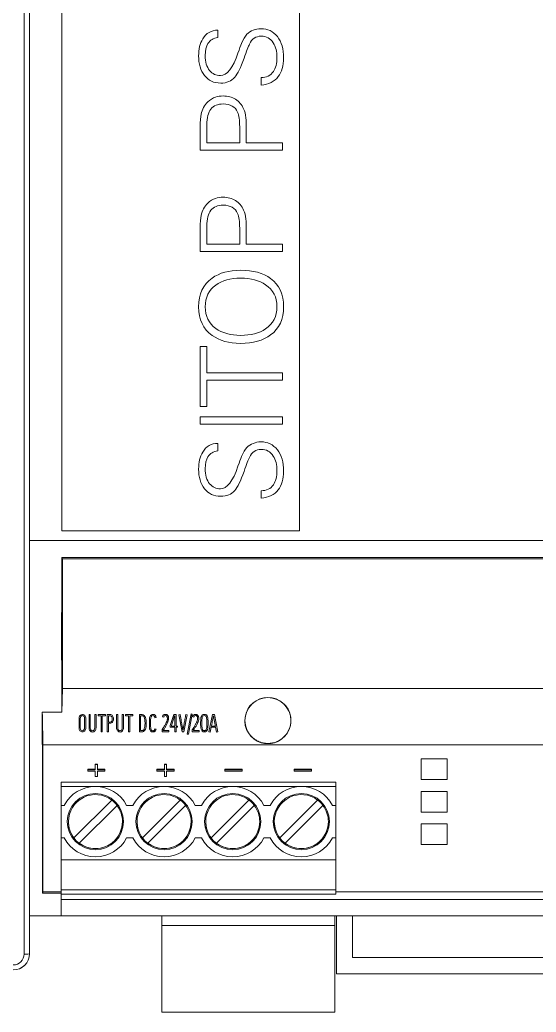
# Model space of a CAD drawing. Header units: millimetres. Extents: x 42151 to 59780, y 37376 to 44547.
# Drawn here: x 48028.6 to 48076.3, y 43438.3 to 43530.1 of the extents above; entities that cross this region are included whole.
import ezdxf

# ---------------------------------------------------------------- set-up
doc = ezdxf.new("R2010")
doc.units = ezdxf.units.MM
doc.set_wipeout_variables(frame=1)
doc.layers.add('000-PI-Oprema', color=30, linetype='Continuous', lineweight=5)
doc.layers.add('SI-ORMAR-Oprema', color=30, linetype='Continuous', lineweight=5)
doc.layers.add('004-PI-DIN Šina', color=3, linetype='Continuous')

# ---------------------------------------------------------------- blocks, each defined once
blk = doc.blocks.new('*U134')
at = {"layer": '004-PI-DIN Šina'}
blk.add_lwpolyline([(610, -17.5), (610, 17.5), (0, 17.5), (0, -17.5)], close=True, dxfattribs=at)
for points in [[(0, 12.5), (610, 12.5)], [(0, -12.5), (610, -12.5)]]:
    blk.add_lwpolyline(points, dxfattribs=at)
blk = doc.blocks.new('sie_red1200')
blk.add_wipeout([(79772.309, 29415.963), (79772.309, 29280.971), (79817.309, 29280.971), (79817.301, 29415.963)]).dxf.layer = 'SI-ORMAR-Oprema'
at = {"layer": 'SI-ORMAR-Oprema'}
for p, q in [((79816.809, 29282.422), (79816.809, 29414.504)), ((79817.309, 29414.463), (79817.309, 29282.463)), ((79817.509, 29296.463), (79817.309, 29296.463)), ((79817.509, 29291.463), (79817.509, 29296.463)), ((79817.509, 29291.463), (79817.309, 29291.463))]:
    blk.add_line(p, q, dxfattribs=at)
for centre, radius, start, end in [((79815.809, 29282.463), 1.5, 270, 0), ((79815.808, 29282.421), 1, 270.01734, 0.01848), ((79815.809, 29282.463), 1.5, 334.05285, 345.64598), ((79815.809, 29282.463), 1.5, 300.69975, 305.77441), ((79815.809, 29282.463), 1.5, 311.9096, 319.17029)]:
    blk.add_arc(centre, radius, start, end, dxfattribs=at)
blk.add_ellipse((79816.809, 29282.463), major_axis=(0.5, 0), ratio=0.082552, start_param=4.712389, end_param=6.283185, dxfattribs=at)
blk = doc.blocks.new('6EP1336-3BA10_SITOP PSU8200 20 A')
blk.add_wipeout([(0, 125), (90, 125), (90, 0), (77.6, 0), (77.6, -5.35), (28.27, -5.35), (28.27, -8.9), (12.24, -8.9), (12.24, 0), (2.933, 0), (0, 0)])
at = {"layer": '000-PI-Oprema'}
for p, q in [((0, 121.75), (0, 34.7)), ((3, 120.5), (3, 35.6)), ((25, 35.6), (25, 120.5)), ((3, 35.6), (25, 35.6)), ((3, 35.6), (25, 35.6)), ((0, 34.7), (0, 0)), ((90, 34.7), (0, 34.7)), ((2.995, 33.113), (87.005, 33.113)), ((3.07, 33.008), (2.995, 33.113)), ((86.93, 33.008), (3.07, 33.008)), ((3.07, 21.008), (2.995, 18.839)), ((3.07, 21.008), (86.93, 21.008)), ((1.195, 18.839), (2.995, 18.839)), ((5.517, 18.607), (5.63, 18.607)), ((6.051, 18.607), (6.163, 18.607)), ((6.163, 18.607), (6.163, 17.392)), ((6.351, 18.603), (7.031, 18.603)), ((6.351, 18.49), (6.351, 18.603)), ((6.63, 18.49), (6.351, 18.49)), ((6.63, 18.49), (6.351, 18.49)), ((6.63, 17.003), (6.63, 18.49)), ((7.031, 18.49), (6.743, 18.49)), ((6.743, 18.49), (6.743, 17.003)), ((7.031, 18.49), (6.743, 18.49)), ((7.031, 18.603), (7.031, 18.49)), ((7.206, 17.01), (7.206, 18.61)), ((7.318, 18.497), (7.318, 17.91)), ((8.062, 18.607), (8.175, 18.607)), ((8.596, 18.607), (8.708, 18.607)), ((8.708, 18.607), (8.708, 17.392)), ((8.896, 18.603), (9.576, 18.603)), ((8.896, 18.49), (8.896, 18.603)), ((9.175, 18.49), (8.896, 18.49)), ((9.175, 18.49), (8.896, 18.49)), ((9.175, 17.003), (9.175, 18.49)), ((9.576, 18.49), (9.288, 18.49)), ((9.288, 18.49), (9.288, 17.003)), ((9.576, 18.49), (9.288, 18.49)), ((9.576, 18.603), (9.576, 18.49)), ((10.171, 17.021), (10.171, 18.612)), ((10.284, 18.499), (10.284, 17.118)), ((12.426, 18.375), (12.315, 18.401)), ((12.426, 18.375), (12.315, 18.401)), ((13.034, 17.596), (13.347, 18.607)), ((13.431, 18.494), (13.147, 17.58)), ((13.347, 18.607), (13.563, 18.607)), ((13.45, 18.494), (13.431, 18.494)), ((13.45, 18.494), (13.431, 18.494)), ((13.45, 17.547), (13.45, 18.494)), ((13.563, 18.607), (13.563, 17.547)), ((13.824, 18.59), (13.935, 18.612)), ((14.119, 17.007), (13.824, 18.59)), ((14.584, 18.589), (14.285, 17.007)), ((14.473, 18.61), (14.584, 18.589)), ((14.599, 16.808), (14.951, 18.671)), ((15.057, 18.649), (14.705, 16.788)), ((14.951, 18.671), (15.057, 18.649)), ((15.219, 18.375), (15.108, 18.401)), ((15.219, 18.375), (15.108, 18.401)), ((16.613, 17.016), (16.936, 18.605)), ((16.936, 18.605), (17.12, 18.605)), ((17.12, 18.605), (17.427, 17.012)), ((7.318, 17.797), (7.318, 17.01)), ((11.722, 18.333), (11.612, 18.318)), ((11.722, 18.333), (11.612, 18.318)), ((13.034, 17.435), (13.034, 17.596)), ((13.451, 17.435), (13.034, 17.435)), ((13.451, 17.435), (13.034, 17.435)), ((13.147, 17.58), (13.147, 17.547)), ((13.147, 17.547), (13.45, 17.547)), ((13.451, 17.01), (13.451, 17.435)), ((13.563, 17.547), (13.71, 17.547)), ((13.71, 17.435), (13.563, 17.435)), ((13.563, 17.435), (13.563, 17.01)), ((13.71, 17.435), (13.563, 17.435)), ((13.71, 17.547), (13.71, 17.435)), ((16.867, 17.707), (16.832, 17.539)), ((16.832, 17.539), (17.208, 17.539)), ((6.743, 17.003), (6.63, 17.003)), ((6.743, 17.003), (6.63, 17.003)), ((7.318, 17.01), (7.206, 17.01)), ((7.318, 17.01), (7.206, 17.01)), ((9.288, 17.003), (9.175, 17.003)), ((9.288, 17.003), (9.175, 17.003)), ((10.217, 17.012), (10.171, 17.021)), ((10.217, 17.012), (10.171, 17.021)), ((11.612, 17.286), (11.722, 17.259)), ((12.276, 17.209), (12.284, 17.224)), ((12.276, 17.01), (12.276, 17.209)), ((12.911, 17.01), (12.276, 17.01)), ((12.911, 17.01), (12.276, 17.01)), ((12.388, 17.173), (12.388, 17.122)), ((12.388, 17.122), (12.911, 17.122)), ((12.911, 17.122), (12.911, 17.01)), ((13.563, 17.01), (13.451, 17.01)), ((13.563, 17.01), (13.451, 17.01)), ((14.285, 17.007), (14.119, 17.007)), ((14.285, 17.007), (14.119, 17.007)), ((14.705, 16.788), (14.599, 16.808)), ((14.705, 16.788), (14.599, 16.808)), ((15.068, 17.209), (15.077, 17.224)), ((15.068, 17.01), (15.068, 17.209)), ((15.703, 17.01), (15.068, 17.01)), ((15.703, 17.01), (15.068, 17.01)), ((15.181, 17.173), (15.181, 17.122)), ((15.181, 17.122), (15.703, 17.122)), ((15.703, 17.122), (15.703, 17.01)), ((16.724, 16.992), (16.613, 17.016)), ((16.724, 16.992), (16.613, 17.016)), ((16.81, 17.426), (16.724, 16.992)), ((17.23, 17.426), (16.81, 17.426)), ((17.23, 17.426), (16.81, 17.426)), ((17.317, 16.99), (17.23, 17.426)), ((17.427, 17.012), (17.317, 16.99)), ((17.427, 17.012), (17.317, 16.99)), ((1.254, 2.217), (1.254, 15.8)), ((88.746, 15.8), (1.254, 15.8)), ((6.09, 13.998), (6.09, 14.034)), ((6.09, 14.034), (6.29, 14.034)), ((6.09, 13.998), (6.29, 13.998)), ((6.09, 13.51), (6.09, 13.998)), ((6.29, 13.998), (6.29, 14.034)), ((6.29, 13.998), (6.29, 13.51)), ((12.49, 13.998), (12.49, 14.034)), ((12.49, 14.034), (12.69, 14.034)), ((12.49, 13.51), (12.49, 13.998)), ((12.49, 13.998), (12.69, 13.998)), ((12.69, 13.998), (12.69, 14.034)), ((12.69, 13.998), (12.69, 13.51)), ((36.25, 14.5), (38.65, 14.5)), ((36.25, 12.6), (36.25, 14.5)), ((38.65, 14.5), (38.65, 12.6)), ((5.39, 13.546), (6.09, 13.546)), ((5.39, 13.51), (5.39, 13.546)), ((5.39, 13.371), (5.39, 13.51)), ((5.39, 13.51), (6.09, 13.51)), ((6.09, 13.371), (5.39, 13.371)), ((6.09, 12.886), (6.09, 13.371)), ((6.29, 12.886), (6.09, 12.886)), ((6.29, 13.546), (6.99, 13.546)), ((6.29, 13.51), (6.99, 13.51)), ((6.29, 13.371), (6.29, 12.886)), ((6.99, 13.371), (6.29, 13.371)), ((6.99, 13.51), (6.99, 13.546)), ((6.99, 13.51), (6.99, 13.371)), ((11.79, 13.546), (12.49, 13.546)), ((11.79, 13.51), (11.79, 13.546)), ((11.79, 13.371), (11.79, 13.51)), ((11.79, 13.51), (12.49, 13.51)), ((12.49, 13.371), (11.79, 13.371)), ((12.49, 12.886), (12.49, 13.371)), ((12.69, 12.886), (12.49, 12.886)), ((12.69, 13.546), (13.39, 13.546)), ((12.69, 13.51), (13.39, 13.51)), ((12.69, 13.371), (12.69, 12.886)), ((13.39, 13.371), (12.69, 13.371)), ((13.39, 13.51), (13.39, 13.546)), ((13.39, 13.51), (13.39, 13.371)), ((18.09, 13.51), (18.09, 13.546)), ((18.09, 13.546), (19.69, 13.546)), ((18.09, 13.371), (18.09, 13.51)), ((18.09, 13.51), (19.69, 13.51)), ((19.69, 13.371), (18.09, 13.371)), ((19.69, 13.51), (19.69, 13.546)), ((19.69, 13.51), (19.69, 13.371)), ((24.49, 13.51), (24.49, 13.546)), ((24.49, 13.546), (26.09, 13.546)), ((24.49, 13.371), (24.49, 13.51)), ((24.49, 13.51), (26.09, 13.51)), ((26.09, 13.371), (24.49, 13.371)), ((26.09, 13.51), (26.09, 13.546)), ((26.09, 13.51), (26.09, 13.371)), ((2.933, 10.21), (2.933, 12.35)), ((2.933, 12.35), (28.333, 12.35)), ((6.108, 11.96), (2.933, 11.96)), ((12.458, 11.96), (6.108, 11.96)), ((18.808, 11.96), (12.458, 11.96)), ((25.158, 11.96), (18.808, 11.96)), ((28.333, 11.96), (25.158, 11.96)), ((28.333, 12.35), (28.333, 10.21)), ((38.65, 12.6), (36.25, 12.6)), ((36.25, 11.497), (38.65, 11.497)), ((36.25, 9.597), (36.25, 11.497)), ((38.65, 11.497), (38.65, 9.597)), ((3.225, 10.21), (2.933, 10.21)), ((2.933, 10.21), (2.933, 7.21)), ((4.11, 7.207), (7.611, 10.708)), ((8.106, 10.213), (4.605, 6.712)), ((9.575, 10.21), (8.991, 10.21)), ((13.961, 10.708), (10.46, 7.207)), ((14.456, 10.213), (10.955, 6.712)), ((15.925, 10.21), (15.341, 10.21)), ((16.81, 7.207), (20.311, 10.708)), ((20.806, 10.213), (17.305, 6.712)), ((22.275, 10.21), (21.691, 10.21)), ((26.661, 10.708), (23.16, 7.207)), ((27.156, 10.213), (23.655, 6.712)), ((28.333, 10.21), (28.041, 10.21)), ((28.333, 10.21), (28.333, 7.21)), ((38.65, 9.597), (36.25, 9.597)), ((36.25, 8.493), (38.65, 8.493)), ((36.25, 6.593), (36.25, 8.493)), ((38.65, 8.493), (38.65, 6.593)), ((3.225, 7.21), (2.933, 7.21)), ((2.933, 7.21), (2.933, 7.21)), ((3.225, 7.21), (2.933, 7.21)), ((2.933, 6.475), (2.933, 7.21)), ((2.933, 6.475), (2.933, 5.181)), ((3.225, 7.21), (3.225, 7.21)), ((4.11, 7.207), (4.11, 7.207)), ((4.605, 6.712), (4.605, 6.712)), ((9.575, 7.21), (8.991, 7.21)), ((8.991, 7.21), (8.991, 7.21)), ((8.991, 7.21), (9.575, 7.21)), ((9.575, 7.21), (9.575, 7.21)), ((10.46, 7.207), (10.46, 7.207)), ((10.955, 6.712), (10.955, 6.712)), ((15.925, 7.21), (15.341, 7.21)), ((15.341, 7.21), (15.341, 7.21)), ((15.341, 7.21), (15.925, 7.21)), ((15.925, 7.21), (15.925, 7.21)), ((16.81, 7.207), (16.81, 7.207)), ((17.305, 6.712), (17.305, 6.712)), ((22.275, 7.21), (21.691, 7.21)), ((21.691, 7.21), (21.691, 7.21)), ((21.691, 7.21), (22.275, 7.21)), ((22.275, 7.21), (22.275, 7.21)), ((23.16, 7.207), (23.16, 7.207)), ((23.655, 6.712), (23.655, 6.712)), ((28.333, 7.21), (28.041, 7.21)), ((28.041, 7.21), (28.041, 7.21)), ((28.041, 7.21), (28.333, 7.21)), ((28.333, 7.21), (28.333, 7.21)), ((28.333, 7.21), (28.333, 6.475)), ((28.333, 6.475), (28.333, 5.181)), ((38.65, 6.593), (36.25, 6.593)), ((2.933, 5.181), (2.933, 2.41)), ((28.333, 5.181), (2.933, 5.181)), ((28.333, 5.181), (28.333, 2.41)), ((2.933, 2.103), (1.2, 2.103)), ((2.933, 2.217), (1.254, 2.217)), ((2.933, 2.01), (2.933, 2.41)), ((2.933, 2.41), (28.333, 2.41)), ((28.333, 2.01), (2.933, 2.01)), ((2.933, 1.999), (2.933, 0)), ((3.433, 2.01), (8.983, 2.01)), ((3.433, 2.01), (3.433, 2.01)), ((8.983, 2.01), (8.983, 2.01)), ((9.583, 2.01), (15.133, 2.01)), ((9.583, 2.01), (9.583, 2.01)), ((15.133, 2.01), (15.133, 2.01)), ((16.133, 2.01), (21.683, 2.01)), ((16.133, 2.01), (16.133, 2.01)), ((21.683, 2.01), (21.683, 2.01)), ((22.283, 2.01), (27.833, 2.01)), ((22.283, 2.01), (22.283, 2.01)), ((27.833, 2.01), (27.833, 2.01)), ((28.333, 2.41), (28.333, 2.01)), ((67.893, 2.217), (28.333, 2.217)), ((28.333, 2.01), (28.333, 2.01)), ((2.934, 1.5), (86.942, 1.5)), ((0, 0), (2.933, 0)), ((3.9, 0), (0, 0)), ((2.933, 0), (2.933, 0)), ((2.933, 0), (86.943, 0)), ((12.241, 0), (3.9, 0)), ((12.24, -0.9), (12.24, 0)), ((28.27, 0), (28.27, -0.9)), ((86.1, 0), (28.271, 0)), ((28.4, -5.35), (28.4, 0)), ((29.9, -3.85), (29.9, 0)), ((28.27, -0.9), (12.24, -0.9)), ((12.24, -8.9), (12.24, -0.9)), ((28.27, -0.9), (28.27, -8.9)), ((76.1, -3.85), (29.9, -3.85)), ((28.4, -5.35), (77.6, -5.35)), ((28.4, -5.35), (28.4, -5.35)), ((77.6, -5.35), (28.4, -5.35)), ((12.24, -8.9), (12.24, -8.9)), ((12.24, -8.9), (28.27, -8.9)), ((12.24, -8.9), (28.27, -8.9)), ((13.03, -8.9), (13.177, -8.9)), ((13.176, -8.9), (15.904, -8.9)), ((13.177, -8.9), (15.903, -8.9)), ((15.903, -8.9), (16.05, -8.9)), ((16.84, -8.9), (16.987, -8.9)), ((16.986, -8.9), (19.714, -8.9)), ((16.987, -8.9), (19.713, -8.9)), ((19.713, -8.9), (19.86, -8.9)), ((20.65, -8.9), (20.797, -8.9)), ((20.796, -8.9), (23.524, -8.9)), ((20.797, -8.9), (23.523, -8.9)), ((23.523, -8.9), (23.67, -8.9)), ((24.46, -8.9), (24.607, -8.9)), ((24.606, -8.9), (27.334, -8.9)), ((24.607, -8.9), (27.333, -8.9)), ((27.333, -8.9), (27.48, -8.9)), ((28.27, -8.9), (28.27, -8.9))]:
    blk.add_line(p, q, dxfattribs=at)
for centre, radius, start, end in [((22.063, 18.053), 2.137, 286.8172, 253.1828), ((22.063, 18.053), 2.122, 0, 180), ((22.063, 18.053), 2.122, 180, 226.79475), ((22.063, 18.053), 2.122, 313.20525, 0), ((22.063, 18.053), 2.137, 253.1828, 286.8172), ((6.108, 8.71), 3.25, 90, 152.51357), ((6.108, 8.71), 3.25, 27.48643, 90), ((12.458, 8.71), 3.25, 90, 152.51357), ((12.458, 8.71), 3.25, 27.48643, 90), ((18.808, 8.71), 3.25, 90, 152.51357), ((18.808, 8.71), 3.25, 27.48643, 90), ((25.158, 8.71), 3.25, 90, 152.51357), ((25.158, 8.71), 3.25, 27.48643, 90), ((6.108, 8.71), 2.6, 0, 180), ((6.108, 8.71), 2.6, 0, 180), ((6.108, 8.71), 2.5, 53.04785, 180), ((12.458, 8.71), 2.6, 0, 180), ((12.458, 8.71), 2.6, 0, 180), ((12.458, 8.71), 2.5, 53.04785, 180), ((18.808, 8.71), 2.6, 0, 180), ((18.808, 8.71), 2.6, 0, 180), ((18.808, 8.71), 2.5, 53.04785, 180), ((25.158, 8.71), 2.6, 0, 180), ((25.158, 8.71), 2.6, 0, 180), ((25.158, 8.71), 2.5, 53.04785, 180), ((6.108, 8.71), 2.5, 36.95215, 53.04785), ((6.108, 8.71), 2.5, 0, 36.95215), ((12.458, 8.71), 2.5, 36.95215, 53.04785), ((12.458, 8.71), 2.5, 0, 36.95215), ((18.808, 8.71), 2.5, 36.95215, 53.04785), ((18.808, 8.71), 2.5, 0, 36.95215), ((25.158, 8.71), 2.5, 36.95215, 53.04785), ((25.158, 8.71), 2.5, 0, 36.95215), ((6.108, 8.71), 2.6, 180, 0), ((6.108, 8.71), 2.5, 180, 0), ((6.108, 8.71), 2.5, 180, 216.95215), ((6.108, 8.71), 2.5, 233.04785, 0), ((12.458, 8.71), 2.6, 180, 0), ((12.458, 8.71), 2.5, 180, 0), ((12.458, 8.71), 2.5, 180, 216.95215), ((12.458, 8.71), 2.5, 233.04785, 0), ((18.808, 8.71), 2.6, 180, 0), ((18.808, 8.71), 2.5, 180, 0), ((18.808, 8.71), 2.5, 180, 216.95215), ((18.808, 8.71), 2.5, 233.04785, 0), ((25.158, 8.71), 2.6, 180, 0), ((25.158, 8.71), 2.5, 180, 216.95215), ((25.158, 8.71), 2.5, 180, 0), ((25.158, 8.71), 2.5, 233.04785, 0), ((6.108, 8.71), 3.25, 207.48643, 332.51357), ((6.108, 8.71), 3.25, 207.48643, 332.51357), ((6.108, 8.71), 2.5, 216.95215, 233.04785), ((12.458, 8.71), 3.25, 207.48643, 332.51357), ((12.458, 8.71), 3.25, 207.48643, 332.51357), ((12.458, 8.71), 2.5, 216.95215, 233.04785), ((18.808, 8.71), 3.25, 207.48643, 332.51357), ((18.808, 8.71), 3.25, 207.48643, 332.51357), ((18.808, 8.71), 2.5, 216.95215, 233.04785), ((25.158, 8.71), 3.25, 207.48643, 332.51357), ((25.158, 8.71), 3.25, 207.48643, 332.51357), ((25.158, 8.71), 2.5, 216.95215, 233.04785)]:
    blk.add_arc(centre, radius, start, end, dxfattribs=at)
for major_axis, start_param, end_param in [((6.922, 200), 2.244666, 2.339635), ((6.87, 198.5), 2.251379, 2.33177)]:
    blk.add_ellipse((13.465, 157.703), major_axis=major_axis, ratio=0.039352, start_param=start_param, end_param=end_param, dxfattribs=at)
for points, knots in [([(17.433, 81.864), (16.816, 81.864), (16.349, 81.594), (15.782, 80.626), (15.654, 80.102), (15.654, 78.749), (15.835, 78.146), (16.556, 77.204), (17.061, 76.97), (18.254, 76.97), (18.685, 77.149), (19.269, 77.815), (19.555, 78.402), (19.863, 79.266)], [0, 0, 0, 0, 0.192728, 0.192728, 0.345827, 0.345827, 0.528588, 0.528588, 0.711712, 0.711712, 0.866957, 0.866957, 1, 1, 1, 1]), ([(23.02, 77.57), (23.352, 77.992), (23.516, 78.566), (23.516, 80.118), (23.323, 80.773), (22.552, 81.756), (22.043, 82.001), (21.172, 82.001), (20.937, 81.955), (20.466, 81.773), (20.274, 81.646), (20.127, 81.484)], [0, 0, 0, 0, 0.244028, 0.244028, 0.518319, 0.518319, 0.79261, 0.79261, 0.896305, 0.896305, 1, 1, 1, 1]), ([(20.127, 81.484), (19.938, 81.288), (19.769, 81.008), (19.537, 80.432), (19.429, 80.135), (18.821, 78.362), (18.292, 77.664), (17.261, 77.664), (16.928, 77.818), (16.4, 78.463), (16.265, 78.93), (16.265, 79.983), (16.349, 80.349), (16.714, 80.944), (17.018, 81.128), (17.433, 81.17)], [0, 0, 0, 0, 0.10982, 0.10982, 0.17369, 0.17369, 0.402169, 0.402169, 0.555677, 0.555677, 0.722977, 0.722977, 0.85034, 0.85034, 1, 1, 1, 1]), ([(20.358, 80.571), (20.597, 81.062), (20.958, 81.307), (21.92, 81.307), (22.292, 81.101), (22.788, 80.327), (22.905, 79.879), (22.905, 78.79), (22.793, 78.356), (22.315, 77.669), (21.937, 77.485), (21.432, 77.485)], [0, 0, 0, 0, 0.213732, 0.213732, 0.42491, 0.42491, 0.607878, 0.607878, 0.792799, 0.792799, 1, 1, 1, 1]), ([(16.505, 75.231), (16.189, 74.923), (15.983, 74.543), (15.83, 73.842), (15.8, 73.443), (15.8, 72.187), (15.8, 71.478), (15.8, 70.769)], [0, 0, 0, 0, 0.436534, 0.436534, 0.682096, 0.682096, 1, 1, 1, 1]), ([(19.821, 74.59), (19.661, 74.975), (19.41, 75.27), (18.729, 75.678), (18.352, 75.779), (17.67, 75.779), (17.433, 75.744), (16.947, 75.581), (16.71, 75.436), (16.505, 75.231)], [0, 0, 0, 0, 0.287886, 0.287886, 0.575057, 0.575057, 0.760717, 0.760717, 1, 1, 1, 1]), ([(16.411, 71.444), (16.411, 71.998), (16.411, 72.553), (16.411, 73.767), (16.538, 74.254), (17.044, 74.884), (17.425, 75.043), (18.597, 75.043), (19.038, 74.786), (19.39, 73.987), (19.453, 73.535), (19.453, 72.426), (19.453, 71.935), (19.453, 71.444)], [0, 0, 0, 0, 0.154903, 0.154903, 0.339064, 0.339064, 0.523912, 0.523912, 0.761574, 0.761574, 0.894524, 0.894524, 1, 1, 1, 1]), ([(20.064, 71.444), (20.064, 71.928), (20.064, 72.412), (20.064, 73.177), (20.05, 73.47), (19.992, 74.079), (19.927, 74.351), (19.821, 74.59)], [0, 0, 0, 0, 0.462318, 0.462318, 0.731237, 0.731237, 1, 1, 1, 1]), ([(19.821, 65.232), (19.661, 65.617), (19.41, 65.912), (18.729, 66.32), (18.352, 66.421), (17.67, 66.421), (17.433, 66.386), (16.947, 66.223), (16.71, 66.078), (16.505, 65.874)], [0, 0, 0, 0, 0.287886, 0.287886, 0.575057, 0.575057, 0.760717, 0.760717, 1, 1, 1, 1]), ([(16.505, 65.874), (16.189, 65.565), (15.983, 65.186), (15.83, 64.484), (15.8, 64.085), (15.8, 62.829), (15.8, 62.12), (15.8, 61.412)], [0, 0, 0, 0, 0.436534, 0.436534, 0.682096, 0.682096, 1, 1, 1, 1]), ([(16.411, 62.086), (16.411, 62.641), (16.411, 63.195), (16.411, 64.409), (16.538, 64.896), (17.044, 65.526), (17.425, 65.685), (18.597, 65.685), (19.038, 65.428), (19.39, 64.629), (19.453, 64.177), (19.453, 63.068), (19.453, 62.577), (19.453, 62.086)], [0, 0, 0, 0, 0.154903, 0.154903, 0.339064, 0.339064, 0.523912, 0.523912, 0.761574, 0.761574, 0.894524, 0.894524, 1, 1, 1, 1]), ([(20.064, 62.086), (20.064, 62.57), (20.064, 63.054), (20.064, 63.819), (20.05, 64.112), (19.992, 64.721), (19.927, 64.993), (19.821, 65.232)], [0, 0, 0, 0, 0.462318, 0.462318, 0.731237, 0.731237, 1, 1, 1, 1]), ([(22.317, 53.696), (23.117, 54.286), (23.516, 55.153), (23.516, 57.447), (23.117, 58.318), (21.62, 59.418), (20.692, 59.675), (18.468, 59.675), (17.591, 59.43), (16.895, 58.939)], [0, 0, 0, 0, 0.271631, 0.271631, 0.545094, 0.545094, 0.783191, 0.783191, 1, 1, 1, 1]), ([(16.895, 58.939), (16.065, 58.353), (15.654, 57.468), (15.654, 55.116), (16.072, 54.234), (17.588, 53.162), (18.46, 52.917), (20.684, 52.917), (21.615, 53.177), (22.317, 53.696)], [0, 0, 0, 0, 0.268858, 0.268858, 0.539484, 0.539484, 0.760564, 0.760564, 1, 1, 1, 1]), ([(17.244, 54.295), (16.592, 54.768), (16.265, 55.433), (16.265, 57.167), (16.59, 57.836), (17.827, 58.726), (18.595, 58.939), (20.488, 58.939), (21.257, 58.738), (21.852, 58.339)], [0, 0, 0, 0, 0.263143, 0.263143, 0.528635, 0.528635, 0.765758, 0.765758, 1, 1, 1, 1]), ([(21.852, 58.339), (22.554, 57.869), (22.905, 57.188), (22.905, 55.406), (22.554, 54.723), (21.251, 53.85), (20.482, 53.654), (18.601, 53.654), (17.833, 53.867), (17.244, 54.295)], [0, 0, 0, 0, 0.269007, 0.269007, 0.537433, 0.537433, 0.767295, 0.767295, 1, 1, 1, 1]), ([(17.433, 43.673), (16.816, 43.673), (16.349, 43.403), (15.782, 42.435), (15.654, 41.911), (15.654, 40.558), (15.835, 39.955), (16.556, 39.013), (17.061, 38.779), (18.254, 38.779), (18.685, 38.959), (19.269, 39.624), (19.555, 40.211), (19.863, 41.075)], [0, 0, 0, 0, 0.192728, 0.192728, 0.345827, 0.345827, 0.528588, 0.528588, 0.711712, 0.711712, 0.866957, 0.866957, 1, 1, 1, 1]), ([(20.127, 43.293), (19.938, 43.097), (19.769, 42.817), (19.537, 42.241), (19.429, 41.944), (18.821, 40.171), (18.292, 39.473), (17.261, 39.473), (16.928, 39.627), (16.4, 40.272), (16.265, 40.739), (16.265, 41.792), (16.349, 42.158), (16.714, 42.753), (17.018, 42.937), (17.433, 42.979)], [0, 0, 0, 0, 0.10982, 0.10982, 0.17369, 0.17369, 0.402169, 0.402169, 0.555677, 0.555677, 0.722977, 0.722977, 0.85034, 0.85034, 1, 1, 1, 1]), ([(23.02, 39.379), (23.352, 39.801), (23.516, 40.375), (23.516, 41.927), (23.323, 42.582), (22.552, 43.565), (22.043, 43.81), (21.172, 43.81), (20.937, 43.764), (20.466, 43.583), (20.274, 43.455), (20.127, 43.293)], [0, 0, 0, 0, 0.244028, 0.244028, 0.518319, 0.518319, 0.79261, 0.79261, 0.896305, 0.896305, 1, 1, 1, 1]), ([(20.358, 42.38), (20.597, 42.871), (20.958, 43.116), (21.92, 43.116), (22.292, 42.91), (22.788, 42.136), (22.905, 41.688), (22.905, 40.599), (22.793, 40.165), (22.315, 39.478), (21.937, 39.294), (21.432, 39.294)], [0, 0, 0, 0, 0.213732, 0.213732, 0.42491, 0.42491, 0.607878, 0.607878, 0.792799, 0.792799, 1, 1, 1, 1]), ([(1.195, 18.839), (1.196, 15.855), (1.197, 12.968), (1.198, 7.39), (1.199, 4.698), (1.2, 2.103)], [0, 0, 0, 0, 0.5, 0.5, 1, 1, 1, 1]), ([(4.904, 18.621), (4.95, 18.621), (4.993, 18.611), (5.071, 18.573), (5.104, 18.546), (5.16, 18.476), (5.182, 18.436), (5.213, 18.343), (5.221, 18.292), (5.221, 17.956), (5.221, 17.674), (5.221, 17.335), (5.213, 17.282), (5.182, 17.186), (5.16, 17.145), (5.104, 17.076), (5.071, 17.048), (4.993, 17.009), (4.95, 16.999), (4.859, 16.999), (4.817, 17.008), (4.74, 17.047), (4.706, 17.074), (4.651, 17.144), (4.629, 17.186), (4.598, 17.282), (4.59, 17.335), (4.59, 17.674), (4.59, 17.956), (4.59, 18.354), (4.621, 18.449), (4.744, 18.587), (4.817, 18.621), (4.904, 18.621)], [0, 0, 0, 0, 0.036875, 0.036875, 0.073998, 0.073998, 0.110952, 0.110952, 0.148216, 0.148216, 0.341042, 0.341042, 0.380302, 0.380302, 0.419485, 0.419485, 0.458848, 0.458848, 0.497951, 0.497951, 0.537054, 0.537054, 0.576423, 0.576423, 0.615616, 0.615616, 0.65481, 0.65481, 0.847307, 0.847307, 0.9268, 0.9268, 1, 1, 1, 1]), ([(4.904, 17.111), (4.963, 17.111), (5.012, 17.136), (5.089, 17.237), (5.108, 17.305), (5.108, 17.674), (5.108, 17.956), (5.108, 18.32), (5.089, 18.386), (5.014, 18.483), (4.965, 18.508), (4.847, 18.508), (4.799, 18.484), (4.722, 18.386), (4.703, 18.32), (4.703, 17.956), (4.703, 17.674), (4.703, 17.298), (4.725, 17.226), (4.769, 17.176)], [0, 0, 0, 0, 0.077061, 0.077061, 0.153883, 0.153883, 0.40215, 0.40215, 0.474973, 0.474973, 0.547494, 0.547494, 0.616524, 0.616524, 0.685615, 0.685615, 0.921155, 0.921155, 1, 1, 1, 1]), ([(6.163, 17.392), (6.163, 17.333), (6.155, 17.279), (6.121, 17.18), (6.098, 17.138), (6.041, 17.067), (6.007, 17.04), (5.928, 17.001), (5.886, 16.992), (5.795, 16.992), (5.752, 17.001), (5.674, 17.04), (5.64, 17.067), (5.583, 17.138), (5.56, 17.18), (5.525, 17.279), (5.517, 17.333), (5.517, 17.797), (5.517, 18.202), (5.517, 18.607)], [0, 0, 0, 0, 0.067036, 0.067036, 0.134602, 0.134602, 0.202168, 0.202168, 0.270188, 0.270188, 0.338208, 0.338208, 0.405774, 0.405774, 0.473038, 0.473038, 0.540043, 0.540043, 1, 1, 1, 1]), ([(5.63, 18.607), (5.63, 18.202), (5.63, 17.797), (5.63, 17.343), (5.636, 17.301), (5.661, 17.229), (5.678, 17.199), (5.697, 17.175)], [0, 0, 0, 0, 0.8047, 0.8047, 0.90196, 0.90196, 1, 1, 1, 1]), ([(5.765, 17.122), (5.79, 17.11), (5.815, 17.105), (5.904, 17.105), (5.954, 17.132), (6.031, 17.239), (6.051, 17.308), (6.051, 17.797), (6.051, 18.202), (6.051, 18.607)], [0, 0, 0, 0, 0.054453, 0.054453, 0.193062, 0.193062, 0.332067, 0.332067, 1, 1, 1, 1]), ([(7.206, 18.61), (7.293, 18.61), (7.38, 18.61), (7.513, 18.61), (7.555, 18.599), (7.594, 18.577)], [0, 0, 0, 0, 0.655818, 0.655818, 1, 1, 1, 1]), ([(7.594, 18.577), (7.633, 18.556), (7.667, 18.527), (7.723, 18.453), (7.744, 18.409), (7.775, 18.307), (7.783, 18.253), (7.783, 18.138), (7.775, 18.085), (7.745, 17.988), (7.723, 17.945), (7.666, 17.875), (7.633, 17.847), (7.555, 17.807), (7.513, 17.797), (7.417, 17.797), (7.368, 17.797), (7.318, 17.797)], [0, 0, 0, 0, 0.124512, 0.124512, 0.248499, 0.248499, 0.372705, 0.372705, 0.496911, 0.496911, 0.620133, 0.620133, 0.743908, 0.743908, 0.866867, 0.866867, 1, 1, 1, 1]), ([(7.619, 18.403), (7.601, 18.431), (7.58, 18.454), (7.53, 18.488), (7.501, 18.497), (7.417, 18.497), (7.368, 18.497), (7.318, 18.497)], [0, 0, 0, 0, 0.28532, 0.28532, 0.574905, 0.574905, 1, 1, 1, 1]), ([(7.318, 17.91), (7.368, 17.91), (7.417, 17.91), (7.529, 17.91), (7.578, 17.937), (7.652, 18.045), (7.67, 18.113), (7.67, 18.233), (7.666, 18.269), (7.648, 18.341), (7.635, 18.374), (7.619, 18.403)], [0, 0, 0, 0, 0.216412, 0.216412, 0.487164, 0.487164, 0.757916, 0.757916, 0.878958, 0.878958, 1, 1, 1, 1]), ([(8.708, 17.392), (8.708, 17.333), (8.7, 17.279), (8.666, 17.18), (8.643, 17.138), (8.585, 17.067), (8.551, 17.04), (8.473, 17.001), (8.431, 16.992), (8.339, 16.992), (8.297, 17.001), (8.219, 17.04), (8.185, 17.067), (8.127, 17.138), (8.105, 17.18), (8.07, 17.279), (8.062, 17.333), (8.062, 17.797), (8.062, 18.202), (8.062, 18.607)], [0, 0, 0, 0, 0.067036, 0.067036, 0.134602, 0.134602, 0.202168, 0.202168, 0.270188, 0.270188, 0.338208, 0.338208, 0.405774, 0.405774, 0.473038, 0.473038, 0.540043, 0.540043, 1, 1, 1, 1]), ([(8.175, 18.607), (8.175, 18.202), (8.175, 17.797), (8.175, 17.343), (8.181, 17.301), (8.206, 17.229), (8.222, 17.199), (8.242, 17.175)], [0, 0, 0, 0, 0.8047, 0.8047, 0.90196, 0.90196, 1, 1, 1, 1]), ([(8.31, 17.122), (8.335, 17.11), (8.36, 17.105), (8.449, 17.105), (8.499, 17.132), (8.576, 17.239), (8.596, 17.308), (8.596, 17.797), (8.596, 18.202), (8.596, 18.607)], [0, 0, 0, 0, 0.054453, 0.054453, 0.193062, 0.193062, 0.332067, 0.332067, 1, 1, 1, 1]), ([(10.419, 18.612), (10.504, 18.607), (10.573, 18.578), (10.677, 18.472), (10.716, 18.406), (10.771, 18.245), (10.788, 18.156), (10.805, 17.961), (10.808, 17.867), (10.808, 17.654), (10.801, 17.551), (10.773, 17.382), (10.755, 17.311), (10.705, 17.197), (10.677, 17.152), (10.612, 17.086), (10.578, 17.061), (10.507, 17.027), (10.471, 17.016), (10.396, 17.007), (10.359, 17.005), (10.294, 17.005), (10.27, 17.006), (10.231, 17.011), (10.22, 17.012), (10.217, 17.012)], [0, 0, 0, 0, 0.070007, 0.070007, 0.140448, 0.140448, 0.210803, 0.210803, 0.28141, 0.28141, 0.374802, 0.374802, 0.468543, 0.468543, 0.562479, 0.562479, 0.657344, 0.657344, 0.751173, 0.751173, 0.844909, 0.844909, 0.922455, 0.922455, 1, 1, 1, 1]), ([(10.249, 18.613), (10.274, 18.614), (10.296, 18.614), (10.338, 18.614), (10.357, 18.614), (10.373, 18.613)], [0, 0, 0, 0, 0.5, 0.5, 1, 1, 1, 1]), ([(10.44, 18.498), (10.414, 18.501), (10.387, 18.503), (10.346, 18.503), (10.333, 18.503), (10.32, 18.502)], [0, 0, 0, 0, 0.679688, 0.679688, 1, 1, 1, 1]), ([(10.545, 17.171), (10.566, 17.186), (10.585, 17.211), (10.622, 17.282), (10.638, 17.325), (10.665, 17.427), (10.675, 17.484), (10.692, 17.611), (10.696, 17.677), (10.696, 17.751), (10.696, 17.755), (10.696, 17.786), (10.696, 17.821), (10.694, 17.905), (10.691, 17.95), (10.684, 18.046), (10.679, 18.094), (10.664, 18.193), (10.653, 18.24), (10.625, 18.329), (10.608, 18.367), (10.565, 18.436), (10.538, 18.46), (10.507, 18.477)], [0, 0, 0, 0, 0.156074, 0.156074, 0.313863, 0.313863, 0.471653, 0.471653, 0.629546, 0.629546, 0.639629, 0.639629, 0.70013, 0.70013, 0.760175, 0.760175, 0.820219, 0.820219, 0.87988, 0.87988, 0.93994, 0.93994, 1, 1, 1, 1]), ([(11.38, 16.996), (11.362, 16.998), (11.343, 17.001), (11.305, 17.013), (11.285, 17.023), (11.243, 17.049), (11.224, 17.068), (11.17, 17.14), (11.142, 17.208), (11.105, 17.382), (11.096, 17.492), (11.096, 17.761), (11.096, 17.898), (11.096, 18.19), (11.112, 18.313), (11.175, 18.488), (11.226, 18.551), (11.295, 18.587)], [0, 0, 0, 0, 0.070119, 0.070119, 0.140238, 0.140238, 0.21114, 0.21114, 0.357292, 0.357292, 0.503965, 0.503965, 0.654574, 0.654574, 0.827005, 0.827005, 1, 1, 1, 1]), ([(11.612, 18.318), (11.6, 18.382), (11.581, 18.43), (11.529, 18.49), (11.491, 18.506), (11.353, 18.506), (11.292, 18.467), (11.225, 18.314), (11.209, 18.195), (11.209, 17.898), (11.209, 17.761), (11.209, 17.532), (11.213, 17.453), (11.229, 17.323), (11.242, 17.27), (11.278, 17.185), (11.301, 17.155), (11.358, 17.116), (11.393, 17.107), (11.452, 17.107), (11.47, 17.109), (11.505, 17.12), (11.522, 17.129), (11.553, 17.155), (11.567, 17.174), (11.594, 17.221), (11.604, 17.251), (11.612, 17.286)], [0, 0, 0, 0, 0.077835, 0.077835, 0.155258, 0.155258, 0.291623, 0.291623, 0.428197, 0.428197, 0.54412, 0.54412, 0.623145, 0.623145, 0.702171, 0.702171, 0.781197, 0.781197, 0.860634, 0.860634, 0.895036, 0.895036, 0.930024, 0.930024, 0.965012, 0.965012, 1, 1, 1, 1]), ([(11.441, 18.618), (11.521, 18.618), (11.584, 18.594), (11.679, 18.497), (11.709, 18.426), (11.722, 18.333)], [0, 0, 0, 0, 0.5, 0.5, 1, 1, 1, 1]), ([(12.34, 18.476), (12.35, 18.503), (12.365, 18.528), (12.432, 18.599), (12.497, 18.623), (12.581, 18.623)], [0, 0, 0, 0, 0.313728, 0.313728, 1, 1, 1, 1]), ([(12.727, 18.429), (12.712, 18.454), (12.693, 18.473), (12.644, 18.503), (12.615, 18.51), (12.529, 18.51), (12.493, 18.499), (12.452, 18.453), (12.436, 18.419), (12.426, 18.375)], [0, 0, 0, 0, 0.199444, 0.199444, 0.395807, 0.395807, 0.697904, 0.697904, 1, 1, 1, 1]), ([(12.581, 18.623), (12.669, 18.623), (12.742, 18.592), (12.854, 18.468), (12.882, 18.383), (12.882, 18.264), (12.882, 18.253), (12.882, 18.171), (12.871, 18.101), (12.851, 18.03)], [0, 0, 0, 0, 0.36205, 0.36205, 0.7241, 0.7241, 0.761178, 0.761178, 1, 1, 1, 1]), ([(12.742, 18.063), (12.75, 18.091), (12.756, 18.121), (12.766, 18.184), (12.769, 18.216), (12.769, 18.283), (12.765, 18.315), (12.752, 18.377), (12.742, 18.405), (12.727, 18.429)], [0, 0, 0, 0, 0.24466, 0.24466, 0.489319, 0.489319, 0.746212, 0.746212, 1, 1, 1, 1]), ([(14.203, 17.178), (14.212, 17.224), (14.225, 17.295), (14.264, 17.49), (14.286, 17.603), (14.337, 17.861), (14.363, 18.001), (14.419, 18.304), (14.446, 18.456), (14.473, 18.61)], [0, 0, 0, 0, 0.250447, 0.250447, 0.500251, 0.500251, 0.750174, 0.750174, 1, 1, 1, 1]), ([(15.133, 18.476), (15.143, 18.503), (15.158, 18.528), (15.225, 18.599), (15.29, 18.623), (15.374, 18.623)], [0, 0, 0, 0, 0.313728, 0.313728, 1, 1, 1, 1]), ([(15.52, 18.429), (15.505, 18.454), (15.486, 18.473), (15.437, 18.503), (15.408, 18.51), (15.322, 18.51), (15.286, 18.499), (15.244, 18.453), (15.229, 18.419), (15.219, 18.375)], [0, 0, 0, 0, 0.199444, 0.199444, 0.395807, 0.395807, 0.697904, 0.697904, 1, 1, 1, 1]), ([(15.374, 18.623), (15.462, 18.623), (15.535, 18.592), (15.647, 18.468), (15.675, 18.383), (15.675, 18.264), (15.675, 18.253), (15.675, 18.171), (15.664, 18.101), (15.643, 18.03)], [0, 0, 0, 0, 0.36205, 0.36205, 0.7241, 0.7241, 0.761178, 0.761178, 1, 1, 1, 1]), ([(15.535, 18.063), (15.543, 18.091), (15.549, 18.121), (15.559, 18.184), (15.562, 18.216), (15.562, 18.283), (15.558, 18.315), (15.545, 18.377), (15.535, 18.405), (15.52, 18.429)], [0, 0, 0, 0, 0.24466, 0.24466, 0.489319, 0.489319, 0.746212, 0.746212, 1, 1, 1, 1]), ([(15.894, 17.248), (15.87, 17.324), (15.855, 17.41), (15.843, 17.605), (15.841, 17.706), (15.841, 17.825), (15.841, 17.839), (15.841, 17.984), (15.845, 18.098), (15.863, 18.291), (15.88, 18.371), (15.932, 18.498), (15.967, 18.546), (16.057, 18.607), (16.115, 18.623), (16.263, 18.623), (16.324, 18.604), (16.37, 18.566)], [0, 0, 0, 0, 0.117752, 0.117752, 0.23548, 0.23548, 0.251274, 0.251274, 0.398889, 0.398889, 0.546504, 0.546504, 0.693735, 0.693735, 0.840473, 0.840473, 1, 1, 1, 1]), ([(16.37, 18.566), (16.415, 18.529), (16.45, 18.476), (16.497, 18.34), (16.512, 18.259), (16.525, 18.07), (16.529, 17.966), (16.529, 17.839), (16.529, 17.825), (16.529, 17.702), (16.525, 17.598), (16.512, 17.4), (16.498, 17.314), (16.452, 17.166), (16.417, 17.107), (16.326, 17.02), (16.264, 16.999), (16.106, 16.999), (16.044, 17.021), (15.952, 17.113), (15.917, 17.173), (15.894, 17.248)], [0, 0, 0, 0, 0.111513, 0.111513, 0.223667, 0.223667, 0.336233, 0.336233, 0.350129, 0.350129, 0.457884, 0.457884, 0.565615, 0.565615, 0.673479, 0.673479, 0.780962, 0.780962, 0.890675, 0.890675, 1, 1, 1, 1]), ([(16.055, 18.461), (16.024, 18.429), (16.001, 18.384), (15.972, 18.269), (15.962, 18.2), (15.955, 18.039), (15.953, 17.95), (15.953, 17.839), (15.953, 17.825), (15.953, 17.722), (15.955, 17.633), (15.961, 17.455), (15.972, 17.375), (15.999, 17.261), (16.012, 17.227), (16.043, 17.177), (16.06, 17.158), (16.077, 17.144)], [0, 0, 0, 0, 0.165732, 0.165732, 0.330367, 0.330367, 0.495003, 0.495003, 0.518704, 0.518704, 0.668025, 0.668025, 0.817887, 0.817887, 0.908519, 0.908519, 1, 1, 1, 1]), ([(16.381, 17.304), (16.398, 17.37), (16.408, 17.446), (16.415, 17.615), (16.416, 17.7), (16.416, 17.807), (16.416, 17.83), (16.416, 17.974), (16.413, 18.076), (16.401, 18.243), (16.39, 18.31), (16.358, 18.415), (16.334, 18.453), (16.272, 18.499), (16.232, 18.51), (16.129, 18.51), (16.086, 18.494), (16.055, 18.461)], [0, 0, 0, 0, 0.104391, 0.104391, 0.208399, 0.208399, 0.236534, 0.236534, 0.385745, 0.385745, 0.534956, 0.534956, 0.683327, 0.683327, 0.832701, 0.832701, 1, 1, 1, 1]), ([(17.027, 18.488), (17.024, 18.476), (17.017, 18.446), (16.996, 18.348), (16.984, 18.288), (16.954, 18.143), (16.938, 18.063), (16.903, 17.886), (16.885, 17.797), (16.867, 17.707)], [0, 0, 0, 0, 0.249846, 0.249846, 0.499692, 0.499692, 0.749758, 0.749758, 1, 1, 1, 1]), ([(17.208, 17.539), (17.189, 17.64), (17.169, 17.744), (17.128, 17.957), (17.108, 18.055), (17.073, 18.236), (17.059, 18.313), (17.035, 18.437), (17.028, 18.474), (17.027, 18.488)], [0, 0, 0, 0, 0.249796, 0.249796, 0.50047, 0.50047, 0.750115, 0.750115, 1, 1, 1, 1]), ([(12.284, 17.224), (12.324, 17.279), (12.367, 17.344), (12.46, 17.492), (12.505, 17.568), (12.592, 17.723), (12.631, 17.799), (12.701, 17.946), (12.726, 18.01), (12.742, 18.063)], [0, 0, 0, 0, 0.250669, 0.250669, 0.501043, 0.501043, 0.750971, 0.750971, 1, 1, 1, 1]), ([(12.851, 18.03), (12.833, 17.974), (12.806, 17.908), (12.736, 17.757), (12.697, 17.681), (12.611, 17.524), (12.566, 17.448), (12.474, 17.297), (12.43, 17.231), (12.388, 17.173)], [0, 0, 0, 0, 0.249932, 0.249932, 0.500746, 0.500746, 0.750763, 0.750763, 1, 1, 1, 1]), ([(14.051, 17.982), (14.083, 17.81), (14.109, 17.669), (14.15, 17.446), (14.167, 17.36), (14.19, 17.241), (14.198, 17.2), (14.203, 17.178)], [0, 0, 0, 0, 0.332128, 0.332128, 0.665365, 0.665365, 1, 1, 1, 1]), ([(15.077, 17.224), (15.117, 17.279), (15.16, 17.344), (15.253, 17.492), (15.298, 17.568), (15.385, 17.723), (15.424, 17.799), (15.494, 17.946), (15.519, 18.01), (15.535, 18.063)], [0, 0, 0, 0, 0.250669, 0.250669, 0.501043, 0.501043, 0.750971, 0.750971, 1, 1, 1, 1]), ([(15.643, 18.03), (15.626, 17.974), (15.599, 17.908), (15.529, 17.757), (15.49, 17.681), (15.404, 17.524), (15.359, 17.448), (15.266, 17.297), (15.222, 17.231), (15.181, 17.173)], [0, 0, 0, 0, 0.249932, 0.249932, 0.500746, 0.500746, 0.750763, 0.750763, 1, 1, 1, 1]), ([(10.284, 17.118), (10.288, 17.118), (10.293, 17.118), (10.315, 17.118), (10.334, 17.118), (10.375, 17.12), (10.397, 17.122), (10.441, 17.128), (10.463, 17.133), (10.484, 17.14)], [0, 0, 0, 0, 0.077235, 0.077235, 0.388058, 0.388058, 0.694029, 0.694029, 1, 1, 1, 1]), ([(11.722, 17.259), (11.714, 17.224), (11.7, 17.191), (11.666, 17.127), (11.646, 17.099), (11.597, 17.05), (11.569, 17.031), (11.504, 17.001), (11.468, 16.994), (11.415, 16.994), (11.399, 16.995), (11.38, 16.996)], [0, 0, 0, 0, 0.232376, 0.232376, 0.463767, 0.463767, 0.695158, 0.695158, 0.923789, 0.923789, 1, 1, 1, 1]), ([(16.132, 17.118), (16.15, 17.114), (16.168, 17.111), (16.202, 17.111), (16.219, 17.114), (16.238, 17.118)], [0, 0, 0, 0, 0.52381, 0.52381, 1, 1, 1, 1]), ([(16.292, 17.144), (16.31, 17.158), (16.326, 17.177), (16.355, 17.227), (16.369, 17.261), (16.381, 17.304)], [0, 0, 0, 0, 0.503807, 0.503807, 1, 1, 1, 1]), ([(23.516, 16.506), (23.429, 16.425), (23.333, 16.35), (23.176, 16.247), (23.121, 16.215), (23.034, 16.169), (23.005, 16.154), (22.945, 16.126), (22.915, 16.113), (22.822, 16.074), (22.758, 16.051), (22.627, 16.011), (22.56, 15.993), (22.42, 15.965), (22.35, 15.954), (22.209, 15.94), (22.138, 15.936), (22.031, 15.936), (21.995, 15.937), (21.923, 15.94), (21.886, 15.943), (21.779, 15.953), (21.709, 15.964), (21.571, 15.992), (21.504, 16.009), (21.421, 16.035), (21.404, 16.04), (21.372, 16.051), (21.323, 16.068), (21.276, 16.086), (21.183, 16.124), (21.123, 16.152), (21.037, 16.198), (21.009, 16.214), (20.953, 16.246), (20.926, 16.263), (20.847, 16.315), (20.796, 16.351), (20.7, 16.426), (20.654, 16.465), (20.61, 16.506)], [0, 0, 0, 0, 0.125, 0.125, 0.1875, 0.1875, 0.21875, 0.21875, 0.25, 0.25, 0.3125, 0.3125, 0.375, 0.375, 0.4375, 0.4375, 0.5, 0.5, 0.53125, 0.53125, 0.5625, 0.5625, 0.625, 0.625, 0.6875, 0.6875, 0.703125, 0.703125, 0.71875, 0.75, 0.75, 0.8125, 0.8125, 0.84375, 0.84375, 0.875, 0.875, 0.9375, 0.9375, 1, 1, 1, 1])]:
    blk.add_open_spline(points, degree=3, knots=knots, dxfattribs=at)
for points in [[(17.433, 81.17), (17.433, 81.401), (17.433, 81.633), (17.433, 81.864)], [(19.863, 79.266), (20.089, 79.925), (20.252, 80.36), (20.358, 80.571)], [(21.432, 76.791), (22.141, 76.854), (22.671, 77.113), (23.02, 77.57)], [(21.432, 77.485), (21.432, 77.253), (21.432, 77.022), (21.432, 76.791)], [(15.8, 70.769), (18.333, 70.769), (20.867, 70.769), (23.4, 70.769)], [(15.8, 70.769), (18.333, 70.769), (20.867, 70.769), (23.4, 70.769)], [(19.453, 71.444), (18.439, 71.444), (17.425, 71.444), (16.411, 71.444)], [(23.4, 71.444), (22.288, 71.444), (21.176, 71.444), (20.064, 71.444)], [(23.4, 70.769), (23.4, 70.994), (23.4, 71.219), (23.4, 71.444)], [(19.453, 62.086), (18.439, 62.086), (17.425, 62.086), (16.411, 62.086)], [(23.4, 62.086), (22.288, 62.086), (21.176, 62.086), (20.064, 62.086)], [(23.4, 61.412), (23.4, 61.636), (23.4, 61.861), (23.4, 62.086)], [(15.8, 61.412), (18.333, 61.412), (20.867, 61.412), (23.4, 61.412)], [(15.8, 61.412), (18.333, 61.412), (20.867, 61.412), (23.4, 61.412)], [(16.411, 52.634), (16.207, 52.634), (16.004, 52.634), (15.8, 52.634)], [(15.8, 52.634), (15.8, 50.781), (15.8, 48.928), (15.8, 47.075)], [(16.411, 50.192), (16.411, 51.006), (16.411, 51.82), (16.411, 52.634)], [(23.4, 50.192), (21.07, 50.192), (18.741, 50.192), (16.411, 50.192)], [(23.4, 49.517), (23.4, 49.742), (23.4, 49.967), (23.4, 50.192)], [(16.411, 49.517), (18.741, 49.517), (21.07, 49.517), (23.4, 49.517)], [(16.411, 47.075), (16.411, 47.889), (16.411, 48.703), (16.411, 49.517)], [(16.411, 49.517), (18.741, 49.517), (21.07, 49.517), (23.4, 49.517)], [(15.8, 47.075), (16.004, 47.075), (16.207, 47.075), (16.411, 47.075)], [(15.8, 47.075), (16.004, 47.075), (16.207, 47.075), (16.411, 47.075)], [(15.8, 46.117), (15.8, 45.892), (15.8, 45.667), (15.8, 45.443)], [(23.4, 46.117), (20.867, 46.117), (18.333, 46.117), (15.8, 46.117)], [(23.4, 45.443), (23.4, 45.667), (23.4, 45.892), (23.4, 46.117)], [(15.8, 45.443), (18.333, 45.443), (20.867, 45.443), (23.4, 45.443)], [(15.8, 45.443), (18.333, 45.443), (20.867, 45.443), (23.4, 45.443)], [(17.433, 42.979), (17.433, 43.21), (17.433, 43.442), (17.433, 43.673)], [(19.863, 41.075), (20.089, 41.734), (20.252, 42.17), (20.358, 42.38)], [(21.432, 38.6), (22.141, 38.664), (22.671, 38.922), (23.02, 39.379)], [(21.432, 39.294), (21.432, 39.063), (21.432, 38.831), (21.432, 38.6)], [(1.195, 18.839), (1.215, 17.826), (1.235, 16.813), (1.254, 15.8)], [(10.171, 18.612), (10.199, 18.612), (10.225, 18.612), (10.249, 18.613)], [(10.32, 18.502), (10.308, 18.501), (10.295, 18.5), (10.284, 18.499)], [(10.373, 18.613), (10.39, 18.612), (10.406, 18.612), (10.419, 18.612)], [(10.507, 18.477), (10.488, 18.487), (10.466, 18.494), (10.44, 18.498)], [(11.295, 18.587), (11.341, 18.608), (11.39, 18.618), (11.441, 18.618)], [(12.315, 18.401), (12.321, 18.424), (12.329, 18.448), (12.34, 18.476)], [(13.935, 18.612), (13.981, 18.364), (14.019, 18.154), (14.051, 17.982)], [(15.108, 18.401), (15.114, 18.424), (15.122, 18.448), (15.133, 18.476)], [(4.769, 17.176), (4.805, 17.133), (4.85, 17.111), (4.904, 17.111)], [(5.697, 17.175), (5.717, 17.152), (5.74, 17.134), (5.765, 17.122)], [(8.242, 17.175), (8.262, 17.152), (8.285, 17.134), (8.31, 17.122)], [(10.484, 17.14), (10.506, 17.147), (10.526, 17.158), (10.545, 17.171)], [(16.077, 17.144), (16.095, 17.131), (16.113, 17.122), (16.132, 17.118)], [(16.238, 17.118), (16.256, 17.122), (16.274, 17.131), (16.292, 17.144)], [(1.2, 2.103), (1.218, 2.141), (1.236, 2.179), (1.254, 2.217)]]:
    blk.add_open_spline(points, degree=3, dxfattribs=at)

msp = doc.modelspace()

# ---------------------------------------------------------------- block references
msp.add_blockref('*U134', (47857.026, 43509.747))

# ---------------------------------------------------------------- next in the draw order: block references
at = {"layer": '000-PI-Oprema'}
msp.add_blockref('sie_red1200', (-31787.858, 14161.284), dxfattribs=at)

# ---------------------------------------------------------------- next in the draw order: block references
at = {"layer": '000-PI-Oprema', "ltscale": 0.25}
msp.add_blockref('6EP1336-3BA10_SITOP PSU8200 20 A', (48029.446, 43447.247), dxfattribs=at)

doc.saveas('drawing.dxf')
